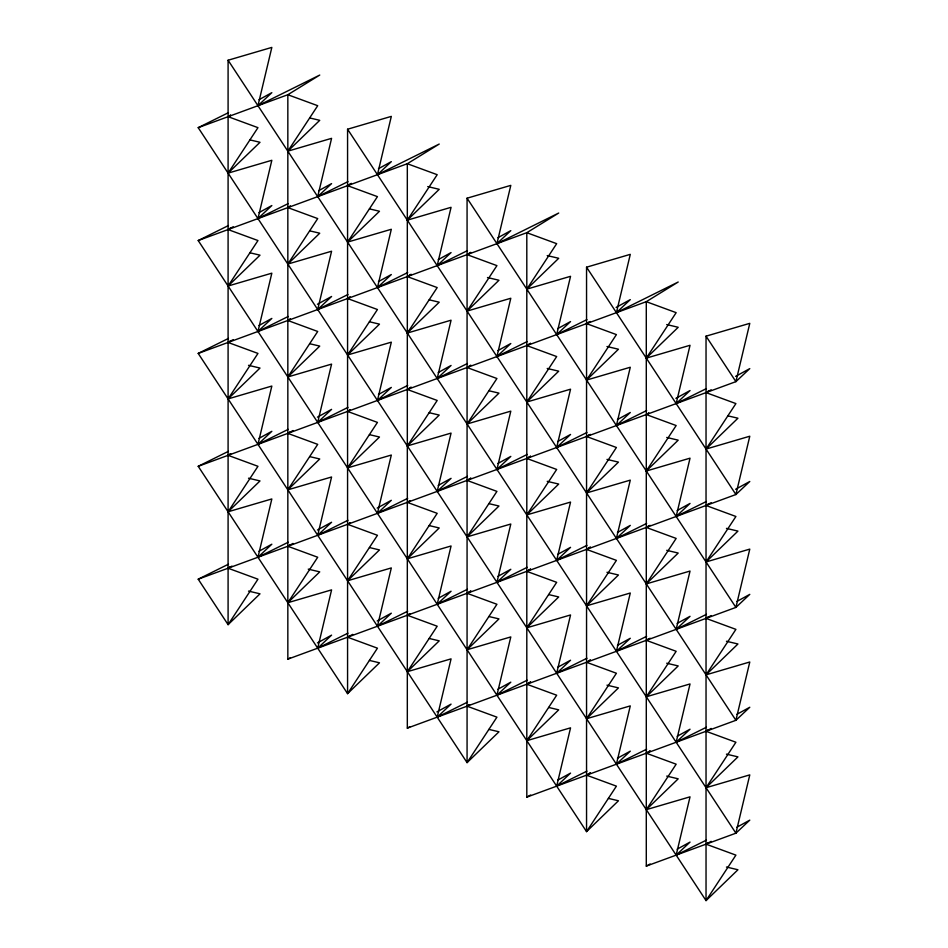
<?xml version="1.0" encoding="UTF-8"?>
<svg xmlns="http://www.w3.org/2000/svg" width="948" height="948" viewBox="0 0 948 948"><rect width="100%" height="100%" fill="white"/><g stroke="black" fill="none" stroke-linecap="round" stroke-linejoin="round"><path stroke-width="1.42" d="M726.452 867.029L737.947 869.754L706.035 900.6L198.215 127.66L287.837 94.729L319.749 75.058L257.963 105.702L271.839 47.4L228.089 60.234L228.089 624.661L260.013 593.815L248.518 591.102M288.204 203.595L257.963 218.585L271.839 160.283L228.089 173.129L257.963 127.66L228.089 116.675L230.542 115.17M288.204 316.478L257.963 331.48L271.839 273.166L228.089 286.012L257.963 240.543L228.089 229.57L230.542 228.053M288.204 429.361L257.963 444.363L271.839 386.049L228.089 398.895L257.963 353.426L228.089 342.453L230.542 340.936M347.94 181.649L317.71 196.639L331.587 138.337L287.837 151.17L317.71 105.702L287.837 94.729L287.837 659.156L735.909 494.524L749.785 481.489L735.624 489.263M288.204 542.244L257.963 557.246L271.839 498.944L228.089 511.778L257.963 466.309L228.089 455.336L230.542 453.819M347.94 294.532L317.71 309.522L331.587 251.22L287.837 264.054L317.71 218.585L287.837 207.612L290.289 206.107M347.94 407.415L317.71 422.405L331.587 364.103L287.837 376.949L317.71 331.48L287.837 320.495L290.289 318.99M608.403 798.394L618.463 800.776L586.551 831.621L198.215 240.543L407.32 163.72L439.232 144.049L377.446 174.693L391.323 116.379L347.572 129.224L347.572 693.652L379.496 662.806L369.436 660.424M347.94 520.298L317.71 535.3L331.587 476.986L287.837 489.832L317.71 444.363L287.837 433.39L290.289 431.873M407.687 272.574L377.446 287.576L391.323 229.274L347.572 242.107L377.446 196.639L347.572 185.666L351.258 183.391M347.94 633.181L317.71 648.183L331.587 589.869L287.837 602.715L317.71 557.246L287.837 546.273L290.289 544.756M407.687 385.469L377.446 400.459L391.323 342.157L347.572 354.99L377.446 309.522L347.572 298.549L350.037 297.032M407.687 498.352L377.446 513.342L391.323 455.04L347.572 467.874L377.446 422.405L347.572 411.432L350.037 409.927M467.423 250.627L437.194 265.63L451.07 207.316L407.32 220.161L437.194 174.693L407.32 163.72L407.32 728.135L735.909 607.407L749.785 594.372L736.916 601.435M407.687 611.235L377.446 626.225L391.323 567.923L347.572 580.757L377.446 535.3L347.572 524.315L350.037 522.81M467.423 363.511L437.194 378.513L451.07 320.199L407.32 333.044L437.194 287.576L407.32 276.603L411.005 274.327M467.423 476.394L437.194 491.396L451.07 433.094L407.32 445.927L437.194 400.459L407.32 389.486L411.005 387.211M469.521 704.672L467.068 706.189L496.93 717.162L467.068 762.63L198.215 353.426L526.804 232.698L558.716 213.027L496.93 243.672L510.806 185.37L467.068 198.203L467.068 762.63L498.98 731.785L488.919 729.403M467.423 589.289L437.194 604.279L451.07 545.977L407.32 558.81L437.194 513.342L407.32 502.369L409.773 500.852M527.171 341.564L496.93 356.555L510.806 298.253L467.068 311.086L496.93 265.63L467.068 254.645L470.741 252.381M467.423 702.172L437.194 717.162L451.07 658.86L407.32 671.694L437.194 626.225L407.32 615.252L409.773 613.747M527.171 454.448L496.93 469.45L510.806 411.136L467.068 423.981L496.93 378.513L467.068 367.54L470.741 365.264M527.171 567.331L496.93 582.333L510.806 524.019L467.068 536.864L496.93 491.396L467.068 480.423L470.741 478.148M586.919 319.618L556.677 334.608L570.554 276.306L526.804 289.14L556.677 243.672L526.804 232.698L526.804 797.126L735.909 720.302L749.785 707.255L736.916 714.318M527.171 680.214L496.93 695.216L510.806 636.914L467.068 649.747L496.93 604.279L467.068 593.306L470.741 591.031M586.919 432.501L556.677 447.492L570.554 389.19L526.804 402.023L556.677 356.555L526.804 345.582L530.489 343.318M586.919 545.384L556.677 560.375L570.554 502.073L526.804 514.906L556.677 469.45L526.804 458.465L530.489 456.201M350.037 635.693L347.572 637.21L377.446 648.183L347.572 693.652L198.215 466.309L646.287 301.677L678.211 282.018L616.413 312.662L630.29 254.348L586.551 267.194L586.551 831.621L616.413 786.153L586.551 775.168L590.225 772.904M586.919 658.268L556.677 673.258L570.554 614.956L526.804 627.801L556.677 582.333L526.804 571.36L530.489 569.084M646.655 410.543L616.413 425.545L630.29 367.243L586.551 380.077L616.413 334.608L586.551 323.635L589.004 322.119M586.919 771.151L556.677 786.153L570.554 727.839L526.804 740.684L556.677 695.216L526.804 684.243L530.489 681.968M646.655 523.438L616.413 538.428L630.29 480.126L586.551 492.96L616.413 447.492L586.551 436.518L589.004 435.002M646.655 636.321L616.413 651.312L630.29 593.01L586.551 605.843L616.413 560.375L586.551 549.402L590.225 547.138M706.402 388.597L676.161 403.587L690.037 345.285L646.287 358.131L676.161 312.662L646.287 301.677L646.287 866.105L735.909 833.185L749.785 820.139L736.916 827.201M646.655 749.204L616.413 764.195L630.29 705.893L586.551 718.726L616.413 673.258L586.551 662.285L590.225 660.021M706.402 501.48L676.161 516.482L690.037 458.168L646.287 471.014L676.161 425.545L646.287 414.572L648.74 413.055M706.402 614.363L676.161 629.365L690.037 571.052L646.287 583.897L676.161 538.428L646.287 527.455L648.74 525.939M706.402 727.246L676.161 742.248L690.037 683.946L646.287 696.78L676.161 651.312L646.287 640.338L648.74 638.822M706.402 840.141L676.161 855.132L690.037 796.83L646.287 809.663L676.161 764.195L646.287 753.222L649.973 750.958M586.551 267.194L735.909 494.524L749.785 436.222L706.035 449.056L735.909 403.587L706.035 392.614L708.488 391.109M467.068 198.203L735.909 607.407L749.785 549.105L706.035 561.951L735.909 516.482L706.035 505.497L708.488 503.992M347.572 129.224L735.909 720.302L749.785 661.988L706.035 674.834L735.909 629.365L706.035 618.392L708.488 616.875M228.089 60.234L735.909 833.185L749.785 774.871L706.035 787.717L735.909 742.248L706.035 731.275L708.488 729.759M228.089 173.129L260.013 142.283L249.952 139.901M287.837 151.17L319.749 120.325L309.688 117.943M228.089 286.012L260.013 255.166L249.952 252.784M287.837 264.054L319.749 233.208L309.688 230.838M347.572 242.107L379.496 211.262L369.436 208.88M407.32 220.161L439.232 189.316L427.738 186.59M228.089 398.895L260.013 368.049L248.518 365.324M287.837 376.949L319.749 346.103L309.688 343.721M347.572 354.99L379.496 324.145L369.436 321.763M407.32 333.044L439.232 302.199L429.183 299.817M228.089 511.778L260.013 480.932L248.518 478.207M467.068 311.086L498.98 280.252L487.485 277.527M287.837 489.832L319.749 458.986L309.688 456.604M526.804 289.14L558.716 258.294L547.221 255.581M347.572 467.874L379.496 437.028L369.436 434.646M407.32 445.927L439.232 415.082L429.183 412.7M467.068 423.981L498.98 393.136L488.919 390.754M287.837 602.715L319.749 571.869L308.254 569.144M526.804 402.023L558.716 371.178L547.221 368.464M347.572 580.757L379.496 549.923L369.436 547.541M586.551 380.077L618.463 349.231L606.969 346.506M407.32 558.81L439.232 527.965L429.183 525.583M646.287 358.131L678.211 327.285L666.717 324.56M467.068 536.864L498.98 506.019L488.919 503.637M526.804 514.906L558.716 484.061L547.221 481.347M586.551 492.96L618.463 462.114L606.969 459.401M407.32 671.694L439.232 640.848L429.183 638.466M646.287 471.014L678.211 440.168L666.717 437.443M467.068 649.747L498.98 618.902L488.919 616.52M706.035 449.056L737.947 418.21L727.886 415.84M526.804 627.801L558.716 596.956L548.667 594.574M586.551 605.843L618.463 574.998L606.969 572.284M646.287 583.897L678.211 553.051L666.717 550.326M706.035 561.951L737.947 531.105L726.452 528.38M526.804 740.684L558.716 709.839L548.667 707.457M586.551 718.726L618.463 687.881L606.969 685.167M646.287 696.78L678.211 665.934L666.717 663.221M706.035 674.834L737.947 643.988L726.452 641.263M646.287 809.663L678.211 778.818L666.717 776.104M706.035 787.717L737.947 756.871L726.452 754.146M257.963 105.702L271.839 92.667L258.97 99.73M257.963 218.585L271.839 205.55L258.97 212.613M317.71 196.639L331.587 183.604L318.718 190.667M377.446 174.693L391.323 161.646L378.453 168.708M257.963 331.48L271.839 318.433L258.97 325.496M317.71 309.522L331.587 296.487L317.426 304.261M377.446 287.576L391.323 274.541L378.453 281.603M437.194 265.63L451.07 252.583L438.201 259.645M257.963 444.363L271.839 431.316L258.97 438.379M496.93 243.672L510.806 230.637L497.937 237.699M317.71 422.405L331.587 409.37L317.426 417.144M377.446 400.459L391.323 387.424L378.453 394.486M437.194 378.513L451.07 365.466L438.201 372.528M257.963 557.246L271.839 544.211L258.97 551.274M496.93 356.555L510.806 343.52L497.937 350.582M317.71 535.3L331.587 522.253L317.426 530.027M556.677 334.608L570.554 321.573L557.685 328.636M377.446 513.342L391.323 500.307L377.174 508.069M616.413 312.662L630.29 299.615L616.141 307.389M437.194 491.396L451.07 478.349L438.201 485.423M496.93 469.45L510.806 456.403L497.937 463.465M317.71 648.183L331.587 635.136L317.426 642.91M556.677 447.492L570.554 434.457L557.685 441.519M377.446 626.225L391.323 613.19L377.174 620.964M616.413 425.545L630.29 412.499L617.432 419.561M437.194 604.279L451.07 591.244L438.201 598.307M676.161 403.587L690.037 390.552L675.888 398.326M496.93 582.333L510.806 569.286L497.937 576.348M556.677 560.375L570.554 547.34L557.685 554.402M616.413 538.428L630.29 525.393L617.432 532.456M437.194 717.162L451.07 704.127L436.909 711.889M676.161 516.482L690.037 503.435L677.168 510.498M496.93 695.216L510.806 682.169L497.937 689.232M556.677 673.258L570.554 660.223L557.685 667.285M616.413 651.312L630.29 638.277L617.432 645.339M676.161 629.365L690.037 616.319L677.168 623.381M556.677 786.153L570.554 773.106L557.685 780.168M616.413 764.195L630.29 751.16L617.432 758.222M676.161 742.248L690.037 729.213L677.168 736.276M676.161 855.132L690.037 842.097L677.168 849.159M228.456 564.202L198.215 579.192L228.089 624.661L257.963 579.192L228.089 568.219L230.542 566.703M198.215 579.192L735.909 381.641L749.785 323.339L706.035 336.173L706.035 900.6L735.909 855.132L706.035 844.158L708.488 842.642M228.089 116.675L230.66 115.265M228.089 229.57L233.244 226.738M287.837 207.612L290.408 206.202M347.572 185.666L351.435 183.545M228.089 342.453L233.244 339.621M287.837 320.495L290.408 319.085M347.572 298.549L350.156 297.139M407.32 276.603L411.183 274.482M467.068 254.645L470.919 252.535M228.089 455.336L230.66 453.926M287.837 433.39L292.979 430.558M347.572 411.432L350.156 410.022M407.32 389.486L411.183 387.365M467.068 367.54L470.919 365.418M526.804 345.582L530.667 343.46M586.551 323.635L590.403 321.514M228.089 568.219L231.952 566.098M287.837 546.273L292.979 543.441M347.572 524.315L350.156 522.905M407.32 502.369L409.892 500.959M467.068 480.423L470.919 478.302M526.804 458.465L530.667 456.355M586.551 436.518L590.403 434.397M646.287 414.572L648.859 413.15M706.035 392.614L711.178 389.794M735.624 376.368L749.785 368.606L735.909 381.641L706.035 336.173M287.837 659.156L290.408 657.746M347.572 637.21L352.727 634.378M407.32 615.252L409.892 613.842M467.068 593.306L470.919 591.185M526.804 571.36L530.667 569.238M586.551 549.402L590.403 547.28M646.287 527.455L650.15 525.334M706.035 505.497L711.178 502.677M407.32 728.135L409.892 726.725M467.068 706.189L469.639 704.779M526.804 684.243L530.667 682.122M586.551 662.285L590.403 660.164M646.287 640.338L650.15 638.217M706.035 618.392L711.178 615.56M526.804 797.126L530.667 795.005M586.551 775.168L590.403 773.058M646.287 753.222L650.15 751.1M706.035 731.275L711.178 728.443M646.287 866.105L650.15 863.984M706.035 844.158L711.178 841.338M198.215 127.66L228.456 112.658M198.215 240.543L228.456 225.541M198.215 353.426L228.456 338.424M198.215 466.309L228.456 451.319"/></g></svg>
